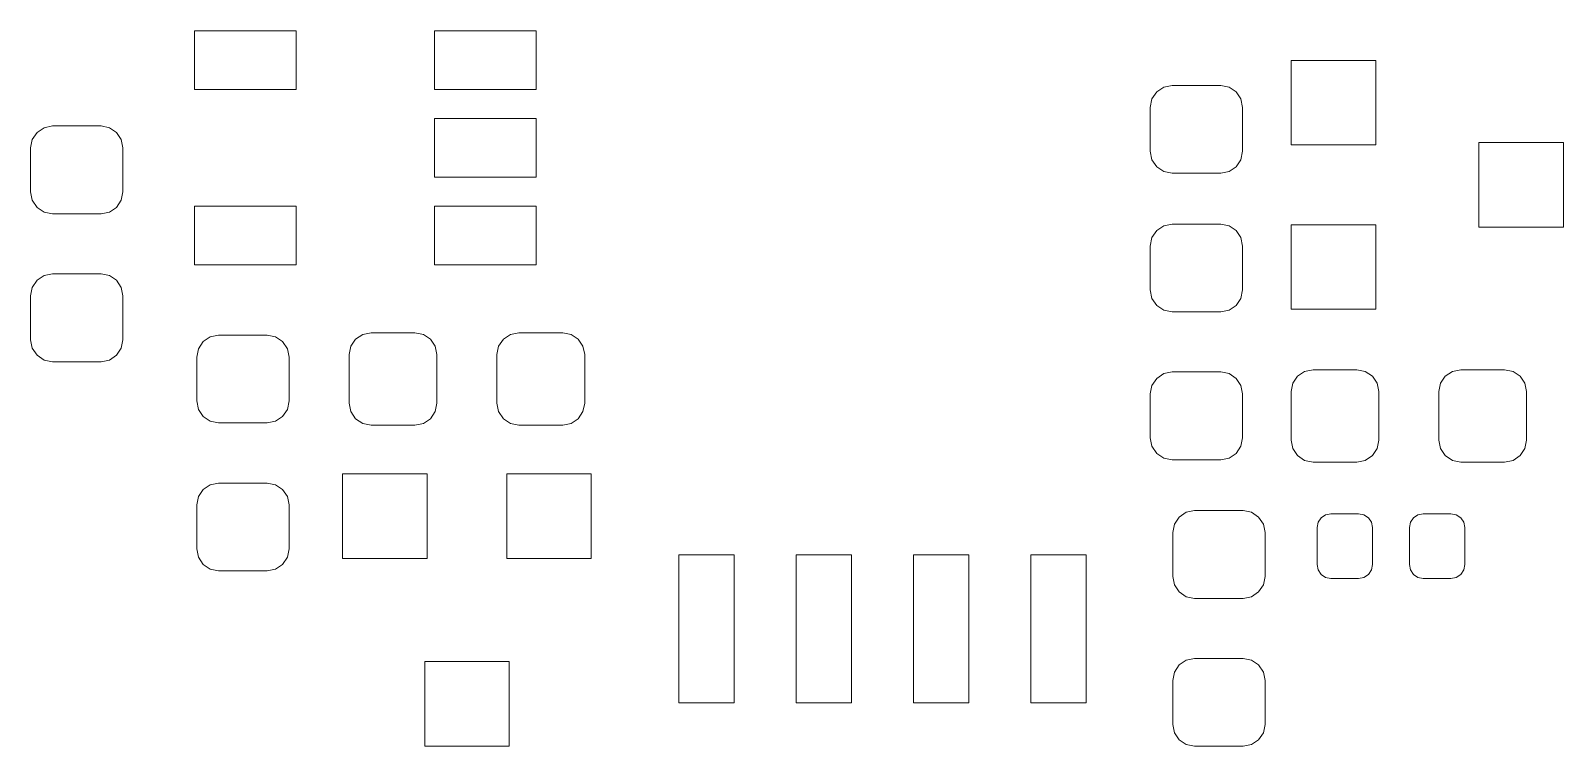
# Model space of a CAD drawing. Header units: millimetres. Extents: x -38 to 35, y -96 to 126.
# Drawn here: x -32.85 to -16.26, y 5.72 to 13.46 of the extents above; entities that cross this region are included whole.
import ezdxf

# ---------------------------------------------------------------- set-up
doc = ezdxf.new("R2010")
doc.units = ezdxf.units.MM
doc.header["$MEASUREMENT"] = 0
doc.layers.add('Layer 1', color=7, linetype='Continuous')

msp = doc.modelspace()

# ---------------------------------------------------------------- linework, layer by layer
at = {"layer": 'Layer 1', "color": 250, "lineweight": 9}
for points in [[(-31.0807, 12.8265), (-31.0807, 12.8265), (-29.9807, 12.8265), (-29.9807, 12.8265), (-29.9807, 12.8265), (-29.9807, 12.8265), (-29.9807, 13.4615), (-29.9807, 13.4615), (-29.9807, 13.4615), (-29.9807, 13.4615), (-31.0807, 13.4615), (-31.0807, 13.4615), (-31.0807, 13.4615), (-31.0807, 13.4615), (-31.0807, 12.8265), (-31.0807, 12.8265)], [(-28.4807, 12.8265), (-28.4807, 12.8265), (-27.3807, 12.8265), (-27.3807, 12.8265), (-27.3807, 12.8265), (-27.3807, 12.8265), (-27.3807, 13.4615), (-27.3807, 13.4615), (-27.3807, 13.4615), (-27.3807, 13.4615), (-28.4807, 13.4615), (-28.4807, 13.4615), (-28.4807, 13.4615), (-28.4807, 13.4615), (-28.4807, 12.8265), (-28.4807, 12.8265)], [(-28.4807, 11.8765), (-28.4807, 11.8765), (-27.3807, 11.8765), (-27.3807, 11.8765), (-27.3807, 11.8765), (-27.3807, 11.8765), (-27.3807, 12.5115), (-27.3807, 12.5115), (-27.3807, 12.5115), (-27.3807, 12.5115), (-28.4807, 12.5115), (-28.4807, 12.5115), (-28.4807, 12.5115), (-28.4807, 12.5115), (-28.4807, 11.8765), (-28.4807, 11.8765)], [(-31.0807, 10.9265), (-31.0807, 10.9265), (-29.9807, 10.9265), (-29.9807, 10.9265), (-29.9807, 10.9265), (-29.9807, 10.9265), (-29.9807, 11.5615), (-29.9807, 11.5615), (-29.9807, 11.5615), (-29.9807, 11.5615), (-31.0807, 11.5615), (-31.0807, 11.5615), (-31.0807, 11.5615), (-31.0807, 11.5615), (-31.0807, 10.9265), (-31.0807, 10.9265)], [(-28.4807, 10.9265), (-28.4807, 10.9265), (-27.3807, 10.9265), (-27.3807, 10.9265), (-27.3807, 10.9265), (-27.3807, 10.9265), (-27.3807, 11.5615), (-27.3807, 11.5615), (-27.3807, 11.5615), (-27.3807, 11.5615), (-28.4807, 11.5615), (-28.4807, 11.5615), (-28.4807, 11.5615), (-28.4807, 11.5615), (-28.4807, 10.9265), (-28.4807, 10.9265)], [(-25.2353, 6.1905), (-25.2353, 6.1905), (-25.2353, 7.7905), (-25.2353, 7.7905), (-25.2353, 7.7905), (-25.2353, 7.7905), (-25.8353, 7.7905), (-25.8353, 7.7905), (-25.8353, 7.7905), (-25.8353, 7.7905), (-25.8353, 6.1905), (-25.8353, 6.1905), (-25.8353, 6.1905), (-25.8353, 6.1905), (-25.2353, 6.1905), (-25.2353, 6.1905)], [(-23.9653, 6.1905), (-23.9653, 6.1905), (-23.9653, 7.7905), (-23.9653, 7.7905), (-23.9653, 7.7905), (-23.9653, 7.7905), (-24.5653, 7.7905), (-24.5653, 7.7905), (-24.5653, 7.7905), (-24.5653, 7.7905), (-24.5653, 6.1905), (-24.5653, 6.1905), (-24.5653, 6.1905), (-24.5653, 6.1905), (-23.9653, 6.1905), (-23.9653, 6.1905)], [(-22.6953, 6.1905), (-22.6953, 6.1905), (-22.6953, 7.7905), (-22.6953, 7.7905), (-22.6953, 7.7905), (-22.6953, 7.7905), (-23.2953, 7.7905), (-23.2953, 7.7905), (-23.2953, 7.7905), (-23.2953, 7.7905), (-23.2953, 6.1905), (-23.2953, 6.1905), (-23.2953, 6.1905), (-23.2953, 6.1905), (-22.6953, 6.1905), (-22.6953, 6.1905)], [(-21.4253, 6.1905), (-21.4253, 6.1905), (-21.4253, 7.7905), (-21.4253, 7.7905), (-21.4253, 7.7905), (-21.4253, 7.7905), (-22.0253, 7.7905), (-22.0253, 7.7905), (-22.0253, 7.7905), (-22.0253, 7.7905), (-22.0253, 6.1905), (-22.0253, 6.1905), (-22.0253, 6.1905), (-22.0253, 6.1905), (-21.4253, 6.1905), (-21.4253, 6.1905)]]:
    msp.add_open_spline(points, degree=3, knots=[0, 0, 0, 0, 0.2, 0.2, 0.2, 0.2, 0.4, 0.4, 0.4, 0.4, 0.6, 0.6, 0.6, 0.6, 1, 1, 1, 1], dxfattribs=at)
at = {"layer": 'Layer 1', "lineweight": 9}
for points, knots in [([(-19.2035, 12.2258), (-19.2035, 12.2258), (-18.2891, 12.2258), (-18.2891, 12.2258), (-18.2891, 12.2258), (-18.2891, 12.2258), (-18.2891, 13.1402), (-18.2891, 13.1402), (-18.2891, 13.1402), (-18.2891, 13.1402), (-19.2035, 13.1402), (-19.2035, 13.1402), (-19.2035, 13.1402), (-19.2035, 13.1402), (-19.2035, 12.2258), (-19.2035, 12.2258)], [0, 0, 0, 0, 0.2, 0.2, 0.2, 0.2, 0.4, 0.4, 0.4, 0.4, 0.6, 0.6, 0.6, 0.6, 1, 1, 1, 1]), ([(-20.4928, 12.869), (-20.4928, 12.869), (-20.5837, 12.8509), (-20.5837, 12.8509), (-20.5837, 12.8509), (-20.5837, 12.8509), (-20.6607, 12.7994), (-20.6607, 12.7994), (-20.6607, 12.7994), (-20.6607, 12.7994), (-20.7122, 12.7224), (-20.7122, 12.7224), (-20.7122, 12.7224), (-20.7122, 12.7224), (-20.7303, 12.6315), (-20.7303, 12.6315), (-20.7303, 12.6315), (-20.7303, 12.6315), (-20.7303, 12.1565), (-20.7303, 12.1565), (-20.7303, 12.1565), (-20.7303, 12.1565), (-20.7122, 12.0656), (-20.7122, 12.0656), (-20.7122, 12.0656), (-20.7122, 12.0656), (-20.6607, 11.9886), (-20.6607, 11.9886), (-20.6607, 11.9886), (-20.6607, 11.9886), (-20.5837, 11.9371), (-20.5837, 11.9371), (-20.5837, 11.9371), (-20.5837, 11.9371), (-20.4928, 11.919), (-20.4928, 11.919), (-20.4928, 11.919), (-20.4928, 11.919), (-19.9678, 11.919), (-19.9678, 11.919), (-19.9678, 11.919), (-19.9678, 11.919), (-19.8769, 11.9371), (-19.8769, 11.9371), (-19.8769, 11.9371), (-19.8769, 11.9371), (-19.7999, 11.9886), (-19.7999, 11.9886), (-19.7999, 11.9886), (-19.7999, 11.9886), (-19.7484, 12.0656), (-19.7484, 12.0656), (-19.7484, 12.0656), (-19.7484, 12.0656), (-19.7303, 12.1565), (-19.7303, 12.1565), (-19.7303, 12.1565), (-19.7303, 12.1565), (-19.7303, 12.6315), (-19.7303, 12.6315), (-19.7303, 12.6315), (-19.7303, 12.6315), (-19.7484, 12.7224), (-19.7484, 12.7224), (-19.7484, 12.7224), (-19.7484, 12.7224), (-19.7999, 12.7994), (-19.7999, 12.7994), (-19.7999, 12.7994), (-19.7999, 12.7994), (-19.8769, 12.8509), (-19.8769, 12.8509), (-19.8769, 12.8509), (-19.8769, 12.8509), (-19.9678, 12.869), (-19.9678, 12.869), (-19.9678, 12.869), (-19.9678, 12.869), (-20.4928, 12.869), (-20.4928, 12.869)], [0, 0, 0, 0, 0.047619, 0.047619, 0.047619, 0.047619, 0.0952381, 0.0952381, 0.0952381, 0.0952381, 0.1428571, 0.1428571, 0.1428571, 0.1428571, 0.1904762, 0.1904762, 0.1904762, 0.1904762, 0.2380952, 0.2380952, 0.2380952, 0.2380952, 0.2857143, 0.2857143, 0.2857143, 0.2857143, 0.3333333, 0.3333333, 0.3333333, 0.3333333, 0.3809524, 0.3809524, 0.3809524, 0.3809524, 0.4285714, 0.4285714, 0.4285714, 0.4285714, 0.4761905, 0.4761905, 0.4761905, 0.4761905, 0.5238095, 0.5238095, 0.5238095, 0.5238095, 0.5714286, 0.5714286, 0.5714286, 0.5714286, 0.6190476, 0.6190476, 0.6190476, 0.6190476, 0.6666667, 0.6666667, 0.6666667, 0.6666667, 0.7142857, 0.7142857, 0.7142857, 0.7142857, 0.7619048, 0.7619048, 0.7619048, 0.7619048, 0.8095238, 0.8095238, 0.8095238, 0.8095238, 0.8571429, 0.8571429, 0.8571429, 0.8571429, 0.9047619, 0.9047619, 0.9047619, 0.9047619, 1, 1, 1, 1]), ([(-32.0923, 11.4803), (-32.0923, 11.4803), (-32.0014, 11.4984), (-32.0014, 11.4984), (-32.0014, 11.4984), (-32.0014, 11.4984), (-31.9244, 11.5499), (-31.9244, 11.5499), (-31.9244, 11.5499), (-31.9244, 11.5499), (-31.8729, 11.6269), (-31.8729, 11.6269), (-31.8729, 11.6269), (-31.8729, 11.6269), (-31.8548, 11.7178), (-31.8548, 11.7178), (-31.8548, 11.7178), (-31.8548, 11.7178), (-31.8548, 12.1928), (-31.8548, 12.1928), (-31.8548, 12.1928), (-31.8548, 12.1928), (-31.8729, 12.2837), (-31.8729, 12.2837), (-31.8729, 12.2837), (-31.8729, 12.2837), (-31.9244, 12.3607), (-31.9244, 12.3607), (-31.9244, 12.3607), (-31.9244, 12.3607), (-32.0014, 12.4122), (-32.0014, 12.4122), (-32.0014, 12.4122), (-32.0014, 12.4122), (-32.0923, 12.4303), (-32.0923, 12.4303), (-32.0923, 12.4303), (-32.0923, 12.4303), (-32.6173, 12.4303), (-32.6173, 12.4303), (-32.6173, 12.4303), (-32.6173, 12.4303), (-32.7082, 12.4122), (-32.7082, 12.4122), (-32.7082, 12.4122), (-32.7082, 12.4122), (-32.7852, 12.3607), (-32.7852, 12.3607), (-32.7852, 12.3607), (-32.7852, 12.3607), (-32.8367, 12.2837), (-32.8367, 12.2837), (-32.8367, 12.2837), (-32.8367, 12.2837), (-32.8548, 12.1928), (-32.8548, 12.1928), (-32.8548, 12.1928), (-32.8548, 12.1928), (-32.8548, 11.7178), (-32.8548, 11.7178), (-32.8548, 11.7178), (-32.8548, 11.7178), (-32.8367, 11.6269), (-32.8367, 11.6269), (-32.8367, 11.6269), (-32.8367, 11.6269), (-32.7852, 11.5499), (-32.7852, 11.5499), (-32.7852, 11.5499), (-32.7852, 11.5499), (-32.7082, 11.4984), (-32.7082, 11.4984), (-32.7082, 11.4984), (-32.7082, 11.4984), (-32.6173, 11.4803), (-32.6173, 11.4803), (-32.6173, 11.4803), (-32.6173, 11.4803), (-32.0923, 11.4803), (-32.0923, 11.4803)], [0, 0, 0, 0, 0.047619, 0.047619, 0.047619, 0.047619, 0.0952381, 0.0952381, 0.0952381, 0.0952381, 0.1428571, 0.1428571, 0.1428571, 0.1428571, 0.1904762, 0.1904762, 0.1904762, 0.1904762, 0.2380952, 0.2380952, 0.2380952, 0.2380952, 0.2857143, 0.2857143, 0.2857143, 0.2857143, 0.3333333, 0.3333333, 0.3333333, 0.3333333, 0.3809524, 0.3809524, 0.3809524, 0.3809524, 0.4285714, 0.4285714, 0.4285714, 0.4285714, 0.4761905, 0.4761905, 0.4761905, 0.4761905, 0.5238095, 0.5238095, 0.5238095, 0.5238095, 0.5714286, 0.5714286, 0.5714286, 0.5714286, 0.6190476, 0.6190476, 0.6190476, 0.6190476, 0.6666667, 0.6666667, 0.6666667, 0.6666667, 0.7142857, 0.7142857, 0.7142857, 0.7142857, 0.7619048, 0.7619048, 0.7619048, 0.7619048, 0.8095238, 0.8095238, 0.8095238, 0.8095238, 0.8571429, 0.8571429, 0.8571429, 0.8571429, 0.9047619, 0.9047619, 0.9047619, 0.9047619, 1, 1, 1, 1]), ([(-17.1715, 11.3368), (-17.1715, 11.3368), (-16.2571, 11.3368), (-16.2571, 11.3368), (-16.2571, 11.3368), (-16.2571, 11.3368), (-16.2571, 12.2512), (-16.2571, 12.2512), (-16.2571, 12.2512), (-16.2571, 12.2512), (-17.1715, 12.2512), (-17.1715, 12.2512), (-17.1715, 12.2512), (-17.1715, 12.2512), (-17.1715, 11.3368), (-17.1715, 11.3368)], [0, 0, 0, 0, 0.2, 0.2, 0.2, 0.2, 0.4, 0.4, 0.4, 0.4, 0.6, 0.6, 0.6, 0.6, 1, 1, 1, 1]), ([(-19.9678, 10.419), (-19.9678, 10.419), (-19.8769, 10.4371), (-19.8769, 10.4371), (-19.8769, 10.4371), (-19.8769, 10.4371), (-19.7999, 10.4886), (-19.7999, 10.4886), (-19.7999, 10.4886), (-19.7999, 10.4886), (-19.7484, 10.5656), (-19.7484, 10.5656), (-19.7484, 10.5656), (-19.7484, 10.5656), (-19.7303, 10.6565), (-19.7303, 10.6565), (-19.7303, 10.6565), (-19.7303, 10.6565), (-19.7303, 11.1315), (-19.7303, 11.1315), (-19.7303, 11.1315), (-19.7303, 11.1315), (-19.7484, 11.2224), (-19.7484, 11.2224), (-19.7484, 11.2224), (-19.7484, 11.2224), (-19.7999, 11.2994), (-19.7999, 11.2994), (-19.7999, 11.2994), (-19.7999, 11.2994), (-19.8769, 11.3509), (-19.8769, 11.3509), (-19.8769, 11.3509), (-19.8769, 11.3509), (-19.9678, 11.369), (-19.9678, 11.369), (-19.9678, 11.369), (-19.9678, 11.369), (-20.4928, 11.369), (-20.4928, 11.369), (-20.4928, 11.369), (-20.4928, 11.369), (-20.5837, 11.3509), (-20.5837, 11.3509), (-20.5837, 11.3509), (-20.5837, 11.3509), (-20.6607, 11.2994), (-20.6607, 11.2994), (-20.6607, 11.2994), (-20.6607, 11.2994), (-20.7122, 11.2224), (-20.7122, 11.2224), (-20.7122, 11.2224), (-20.7122, 11.2224), (-20.7303, 11.1315), (-20.7303, 11.1315), (-20.7303, 11.1315), (-20.7303, 11.1315), (-20.7303, 10.6565), (-20.7303, 10.6565), (-20.7303, 10.6565), (-20.7303, 10.6565), (-20.7122, 10.5656), (-20.7122, 10.5656), (-20.7122, 10.5656), (-20.7122, 10.5656), (-20.6607, 10.4886), (-20.6607, 10.4886), (-20.6607, 10.4886), (-20.6607, 10.4886), (-20.5837, 10.4371), (-20.5837, 10.4371), (-20.5837, 10.4371), (-20.5837, 10.4371), (-20.4928, 10.419), (-20.4928, 10.419), (-20.4928, 10.419), (-20.4928, 10.419), (-19.9678, 10.419), (-19.9678, 10.419)], [0, 0, 0, 0, 0.047619, 0.047619, 0.047619, 0.047619, 0.0952381, 0.0952381, 0.0952381, 0.0952381, 0.1428571, 0.1428571, 0.1428571, 0.1428571, 0.1904762, 0.1904762, 0.1904762, 0.1904762, 0.2380952, 0.2380952, 0.2380952, 0.2380952, 0.2857143, 0.2857143, 0.2857143, 0.2857143, 0.3333333, 0.3333333, 0.3333333, 0.3333333, 0.3809524, 0.3809524, 0.3809524, 0.3809524, 0.4285714, 0.4285714, 0.4285714, 0.4285714, 0.4761905, 0.4761905, 0.4761905, 0.4761905, 0.5238095, 0.5238095, 0.5238095, 0.5238095, 0.5714286, 0.5714286, 0.5714286, 0.5714286, 0.6190476, 0.6190476, 0.6190476, 0.6190476, 0.6666667, 0.6666667, 0.6666667, 0.6666667, 0.7142857, 0.7142857, 0.7142857, 0.7142857, 0.7619048, 0.7619048, 0.7619048, 0.7619048, 0.8095238, 0.8095238, 0.8095238, 0.8095238, 0.8571429, 0.8571429, 0.8571429, 0.8571429, 0.9047619, 0.9047619, 0.9047619, 0.9047619, 1, 1, 1, 1]), ([(-19.2035, 10.4478), (-19.2035, 10.4478), (-18.2891, 10.4478), (-18.2891, 10.4478), (-18.2891, 10.4478), (-18.2891, 10.4478), (-18.2891, 11.3622), (-18.2891, 11.3622), (-18.2891, 11.3622), (-18.2891, 11.3622), (-19.2035, 11.3622), (-19.2035, 11.3622), (-19.2035, 11.3622), (-19.2035, 11.3622), (-19.2035, 10.4478), (-19.2035, 10.4478)], [0, 0, 0, 0, 0.2, 0.2, 0.2, 0.2, 0.4, 0.4, 0.4, 0.4, 0.6, 0.6, 0.6, 0.6, 1, 1, 1, 1]), ([(-32.0923, 9.8803), (-32.0923, 9.8803), (-32.0014, 9.8984), (-32.0014, 9.8984), (-32.0014, 9.8984), (-32.0014, 9.8984), (-31.9244, 9.9499), (-31.9244, 9.9499), (-31.9244, 9.9499), (-31.9244, 9.9499), (-31.8729, 10.0269), (-31.8729, 10.0269), (-31.8729, 10.0269), (-31.8729, 10.0269), (-31.8548, 10.1178), (-31.8548, 10.1178), (-31.8548, 10.1178), (-31.8548, 10.1178), (-31.8548, 10.5928), (-31.8548, 10.5928), (-31.8548, 10.5928), (-31.8548, 10.5928), (-31.8729, 10.6837), (-31.8729, 10.6837), (-31.8729, 10.6837), (-31.8729, 10.6837), (-31.9244, 10.7607), (-31.9244, 10.7607), (-31.9244, 10.7607), (-31.9244, 10.7607), (-32.0014, 10.8122), (-32.0014, 10.8122), (-32.0014, 10.8122), (-32.0014, 10.8122), (-32.0923, 10.8303), (-32.0923, 10.8303), (-32.0923, 10.8303), (-32.0923, 10.8303), (-32.6173, 10.8303), (-32.6173, 10.8303), (-32.6173, 10.8303), (-32.6173, 10.8303), (-32.7082, 10.8122), (-32.7082, 10.8122), (-32.7082, 10.8122), (-32.7082, 10.8122), (-32.7852, 10.7607), (-32.7852, 10.7607), (-32.7852, 10.7607), (-32.7852, 10.7607), (-32.8367, 10.6837), (-32.8367, 10.6837), (-32.8367, 10.6837), (-32.8367, 10.6837), (-32.8548, 10.5928), (-32.8548, 10.5928), (-32.8548, 10.5928), (-32.8548, 10.5928), (-32.8548, 10.1178), (-32.8548, 10.1178), (-32.8548, 10.1178), (-32.8548, 10.1178), (-32.8367, 10.0269), (-32.8367, 10.0269), (-32.8367, 10.0269), (-32.8367, 10.0269), (-32.7852, 9.9499), (-32.7852, 9.9499), (-32.7852, 9.9499), (-32.7852, 9.9499), (-32.7082, 9.8984), (-32.7082, 9.8984), (-32.7082, 9.8984), (-32.7082, 9.8984), (-32.6173, 9.8803), (-32.6173, 9.8803), (-32.6173, 9.8803), (-32.6173, 9.8803), (-32.0923, 9.8803), (-32.0923, 9.8803)], [0, 0, 0, 0, 0.047619, 0.047619, 0.047619, 0.047619, 0.0952381, 0.0952381, 0.0952381, 0.0952381, 0.1428571, 0.1428571, 0.1428571, 0.1428571, 0.1904762, 0.1904762, 0.1904762, 0.1904762, 0.2380952, 0.2380952, 0.2380952, 0.2380952, 0.2857143, 0.2857143, 0.2857143, 0.2857143, 0.3333333, 0.3333333, 0.3333333, 0.3333333, 0.3809524, 0.3809524, 0.3809524, 0.3809524, 0.4285714, 0.4285714, 0.4285714, 0.4285714, 0.4761905, 0.4761905, 0.4761905, 0.4761905, 0.5238095, 0.5238095, 0.5238095, 0.5238095, 0.5714286, 0.5714286, 0.5714286, 0.5714286, 0.6190476, 0.6190476, 0.6190476, 0.6190476, 0.6666667, 0.6666667, 0.6666667, 0.6666667, 0.7142857, 0.7142857, 0.7142857, 0.7142857, 0.7619048, 0.7619048, 0.7619048, 0.7619048, 0.8095238, 0.8095238, 0.8095238, 0.8095238, 0.8571429, 0.8571429, 0.8571429, 0.8571429, 0.9047619, 0.9047619, 0.9047619, 0.9047619, 1, 1, 1, 1]), ([(-30.8188, 10.1676), (-30.8188, 10.1676), (-30.9097, 10.1495), (-30.9097, 10.1495), (-30.9097, 10.1495), (-30.9097, 10.1495), (-30.9867, 10.098), (-30.9867, 10.098), (-30.9867, 10.098), (-30.9867, 10.098), (-31.0382, 10.021), (-31.0382, 10.021), (-31.0382, 10.021), (-31.0382, 10.021), (-31.0563, 9.9301), (-31.0563, 9.9301), (-31.0563, 9.9301), (-31.0563, 9.9301), (-31.0563, 9.4551), (-31.0563, 9.4551), (-31.0563, 9.4551), (-31.0563, 9.4551), (-31.0382, 9.3642), (-31.0382, 9.3642), (-31.0382, 9.3642), (-31.0382, 9.3642), (-30.9867, 9.2872), (-30.9867, 9.2872), (-30.9867, 9.2872), (-30.9867, 9.2872), (-30.9097, 9.2357), (-30.9097, 9.2357), (-30.9097, 9.2357), (-30.9097, 9.2357), (-30.8188, 9.2176), (-30.8188, 9.2176), (-30.8188, 9.2176), (-30.8188, 9.2176), (-30.2938, 9.2176), (-30.2938, 9.2176), (-30.2938, 9.2176), (-30.2938, 9.2176), (-30.2029, 9.2357), (-30.2029, 9.2357), (-30.2029, 9.2357), (-30.2029, 9.2357), (-30.1259, 9.2872), (-30.1259, 9.2872), (-30.1259, 9.2872), (-30.1259, 9.2872), (-30.0744, 9.3642), (-30.0744, 9.3642), (-30.0744, 9.3642), (-30.0744, 9.3642), (-30.0563, 9.4551), (-30.0563, 9.4551), (-30.0563, 9.4551), (-30.0563, 9.4551), (-30.0563, 9.9301), (-30.0563, 9.9301), (-30.0563, 9.9301), (-30.0563, 9.9301), (-30.0744, 10.021), (-30.0744, 10.021), (-30.0744, 10.021), (-30.0744, 10.021), (-30.1259, 10.098), (-30.1259, 10.098), (-30.1259, 10.098), (-30.1259, 10.098), (-30.2029, 10.1495), (-30.2029, 10.1495), (-30.2029, 10.1495), (-30.2029, 10.1495), (-30.2938, 10.1676), (-30.2938, 10.1676), (-30.2938, 10.1676), (-30.2938, 10.1676), (-30.8188, 10.1676), (-30.8188, 10.1676)], [0, 0, 0, 0, 0.047619, 0.047619, 0.047619, 0.047619, 0.0952381, 0.0952381, 0.0952381, 0.0952381, 0.1428571, 0.1428571, 0.1428571, 0.1428571, 0.1904762, 0.1904762, 0.1904762, 0.1904762, 0.2380952, 0.2380952, 0.2380952, 0.2380952, 0.2857143, 0.2857143, 0.2857143, 0.2857143, 0.3333333, 0.3333333, 0.3333333, 0.3333333, 0.3809524, 0.3809524, 0.3809524, 0.3809524, 0.4285714, 0.4285714, 0.4285714, 0.4285714, 0.4761905, 0.4761905, 0.4761905, 0.4761905, 0.5238095, 0.5238095, 0.5238095, 0.5238095, 0.5714286, 0.5714286, 0.5714286, 0.5714286, 0.6190476, 0.6190476, 0.6190476, 0.6190476, 0.6666667, 0.6666667, 0.6666667, 0.6666667, 0.7142857, 0.7142857, 0.7142857, 0.7142857, 0.7619048, 0.7619048, 0.7619048, 0.7619048, 0.8095238, 0.8095238, 0.8095238, 0.8095238, 0.8571429, 0.8571429, 0.8571429, 0.8571429, 0.9047619, 0.9047619, 0.9047619, 0.9047619, 1, 1, 1, 1]), ([(-29.4053, 9.4315), (-29.4053, 9.4315), (-29.3872, 9.3406), (-29.3872, 9.3406), (-29.3872, 9.3406), (-29.3872, 9.3406), (-29.3357, 9.2636), (-29.3357, 9.2636), (-29.3357, 9.2636), (-29.3357, 9.2636), (-29.2587, 9.2121), (-29.2587, 9.2121), (-29.2587, 9.2121), (-29.2587, 9.2121), (-29.1678, 9.194), (-29.1678, 9.194), (-29.1678, 9.194), (-29.1678, 9.194), (-28.6928, 9.194), (-28.6928, 9.194), (-28.6928, 9.194), (-28.6928, 9.194), (-28.6019, 9.2121), (-28.6019, 9.2121), (-28.6019, 9.2121), (-28.6019, 9.2121), (-28.5249, 9.2636), (-28.5249, 9.2636), (-28.5249, 9.2636), (-28.5249, 9.2636), (-28.4734, 9.3406), (-28.4734, 9.3406), (-28.4734, 9.3406), (-28.4734, 9.3406), (-28.4553, 9.4315), (-28.4553, 9.4315), (-28.4553, 9.4315), (-28.4553, 9.4315), (-28.4553, 9.9565), (-28.4553, 9.9565), (-28.4553, 9.9565), (-28.4553, 9.9565), (-28.4734, 10.0474), (-28.4734, 10.0474), (-28.4734, 10.0474), (-28.4734, 10.0474), (-28.5249, 10.1244), (-28.5249, 10.1244), (-28.5249, 10.1244), (-28.5249, 10.1244), (-28.6019, 10.1759), (-28.6019, 10.1759), (-28.6019, 10.1759), (-28.6019, 10.1759), (-28.6928, 10.194), (-28.6928, 10.194), (-28.6928, 10.194), (-28.6928, 10.194), (-29.1678, 10.194), (-29.1678, 10.194), (-29.1678, 10.194), (-29.1678, 10.194), (-29.2587, 10.1759), (-29.2587, 10.1759), (-29.2587, 10.1759), (-29.2587, 10.1759), (-29.3357, 10.1244), (-29.3357, 10.1244), (-29.3357, 10.1244), (-29.3357, 10.1244), (-29.3872, 10.0474), (-29.3872, 10.0474), (-29.3872, 10.0474), (-29.3872, 10.0474), (-29.4053, 9.9565), (-29.4053, 9.9565), (-29.4053, 9.9565), (-29.4053, 9.9565), (-29.4053, 9.4315), (-29.4053, 9.4315)], [0, 0, 0, 0, 0.047619, 0.047619, 0.047619, 0.047619, 0.0952381, 0.0952381, 0.0952381, 0.0952381, 0.1428571, 0.1428571, 0.1428571, 0.1428571, 0.1904762, 0.1904762, 0.1904762, 0.1904762, 0.2380952, 0.2380952, 0.2380952, 0.2380952, 0.2857143, 0.2857143, 0.2857143, 0.2857143, 0.3333333, 0.3333333, 0.3333333, 0.3333333, 0.3809524, 0.3809524, 0.3809524, 0.3809524, 0.4285714, 0.4285714, 0.4285714, 0.4285714, 0.4761905, 0.4761905, 0.4761905, 0.4761905, 0.5238095, 0.5238095, 0.5238095, 0.5238095, 0.5714286, 0.5714286, 0.5714286, 0.5714286, 0.6190476, 0.6190476, 0.6190476, 0.6190476, 0.6666667, 0.6666667, 0.6666667, 0.6666667, 0.7142857, 0.7142857, 0.7142857, 0.7142857, 0.7619048, 0.7619048, 0.7619048, 0.7619048, 0.8095238, 0.8095238, 0.8095238, 0.8095238, 0.8571429, 0.8571429, 0.8571429, 0.8571429, 0.9047619, 0.9047619, 0.9047619, 0.9047619, 1, 1, 1, 1]), ([(-27.8053, 9.4315), (-27.8053, 9.4315), (-27.7872, 9.3406), (-27.7872, 9.3406), (-27.7872, 9.3406), (-27.7872, 9.3406), (-27.7357, 9.2636), (-27.7357, 9.2636), (-27.7357, 9.2636), (-27.7357, 9.2636), (-27.6587, 9.2121), (-27.6587, 9.2121), (-27.6587, 9.2121), (-27.6587, 9.2121), (-27.5678, 9.194), (-27.5678, 9.194), (-27.5678, 9.194), (-27.5678, 9.194), (-27.0928, 9.194), (-27.0928, 9.194), (-27.0928, 9.194), (-27.0928, 9.194), (-27.0019, 9.2121), (-27.0019, 9.2121), (-27.0019, 9.2121), (-27.0019, 9.2121), (-26.9249, 9.2636), (-26.9249, 9.2636), (-26.9249, 9.2636), (-26.9249, 9.2636), (-26.8734, 9.3406), (-26.8734, 9.3406), (-26.8734, 9.3406), (-26.8734, 9.3406), (-26.8553, 9.4315), (-26.8553, 9.4315), (-26.8553, 9.4315), (-26.8553, 9.4315), (-26.8553, 9.9565), (-26.8553, 9.9565), (-26.8553, 9.9565), (-26.8553, 9.9565), (-26.8734, 10.0474), (-26.8734, 10.0474), (-26.8734, 10.0474), (-26.8734, 10.0474), (-26.9249, 10.1244), (-26.9249, 10.1244), (-26.9249, 10.1244), (-26.9249, 10.1244), (-27.0019, 10.1759), (-27.0019, 10.1759), (-27.0019, 10.1759), (-27.0019, 10.1759), (-27.0928, 10.194), (-27.0928, 10.194), (-27.0928, 10.194), (-27.0928, 10.194), (-27.5678, 10.194), (-27.5678, 10.194), (-27.5678, 10.194), (-27.5678, 10.194), (-27.6587, 10.1759), (-27.6587, 10.1759), (-27.6587, 10.1759), (-27.6587, 10.1759), (-27.7357, 10.1244), (-27.7357, 10.1244), (-27.7357, 10.1244), (-27.7357, 10.1244), (-27.7872, 10.0474), (-27.7872, 10.0474), (-27.7872, 10.0474), (-27.7872, 10.0474), (-27.8053, 9.9565), (-27.8053, 9.9565), (-27.8053, 9.9565), (-27.8053, 9.9565), (-27.8053, 9.4315), (-27.8053, 9.4315)], [0, 0, 0, 0, 0.047619, 0.047619, 0.047619, 0.047619, 0.0952381, 0.0952381, 0.0952381, 0.0952381, 0.1428571, 0.1428571, 0.1428571, 0.1428571, 0.1904762, 0.1904762, 0.1904762, 0.1904762, 0.2380952, 0.2380952, 0.2380952, 0.2380952, 0.2857143, 0.2857143, 0.2857143, 0.2857143, 0.3333333, 0.3333333, 0.3333333, 0.3333333, 0.3809524, 0.3809524, 0.3809524, 0.3809524, 0.4285714, 0.4285714, 0.4285714, 0.4285714, 0.4761905, 0.4761905, 0.4761905, 0.4761905, 0.5238095, 0.5238095, 0.5238095, 0.5238095, 0.5714286, 0.5714286, 0.5714286, 0.5714286, 0.6190476, 0.6190476, 0.6190476, 0.6190476, 0.6666667, 0.6666667, 0.6666667, 0.6666667, 0.7142857, 0.7142857, 0.7142857, 0.7142857, 0.7619048, 0.7619048, 0.7619048, 0.7619048, 0.8095238, 0.8095238, 0.8095238, 0.8095238, 0.8571429, 0.8571429, 0.8571429, 0.8571429, 0.9047619, 0.9047619, 0.9047619, 0.9047619, 1, 1, 1, 1]), ([(-18.2553, 9.5565), (-18.2553, 9.5565), (-18.2734, 9.6474), (-18.2734, 9.6474), (-18.2734, 9.6474), (-18.2734, 9.6474), (-18.3249, 9.7244), (-18.3249, 9.7244), (-18.3249, 9.7244), (-18.3249, 9.7244), (-18.4019, 9.7759), (-18.4019, 9.7759), (-18.4019, 9.7759), (-18.4019, 9.7759), (-18.4928, 9.794), (-18.4928, 9.794), (-18.4928, 9.794), (-18.4928, 9.794), (-18.9678, 9.794), (-18.9678, 9.794), (-18.9678, 9.794), (-18.9678, 9.794), (-19.0587, 9.7759), (-19.0587, 9.7759), (-19.0587, 9.7759), (-19.0587, 9.7759), (-19.1357, 9.7244), (-19.1357, 9.7244), (-19.1357, 9.7244), (-19.1357, 9.7244), (-19.1872, 9.6474), (-19.1872, 9.6474), (-19.1872, 9.6474), (-19.1872, 9.6474), (-19.2053, 9.5565), (-19.2053, 9.5565), (-19.2053, 9.5565), (-19.2053, 9.5565), (-19.2053, 9.0315), (-19.2053, 9.0315), (-19.2053, 9.0315), (-19.2053, 9.0315), (-19.1872, 8.9406), (-19.1872, 8.9406), (-19.1872, 8.9406), (-19.1872, 8.9406), (-19.1357, 8.8636), (-19.1357, 8.8636), (-19.1357, 8.8636), (-19.1357, 8.8636), (-19.0587, 8.8121), (-19.0587, 8.8121), (-19.0587, 8.8121), (-19.0587, 8.8121), (-18.9678, 8.794), (-18.9678, 8.794), (-18.9678, 8.794), (-18.9678, 8.794), (-18.4928, 8.794), (-18.4928, 8.794), (-18.4928, 8.794), (-18.4928, 8.794), (-18.4019, 8.8121), (-18.4019, 8.8121), (-18.4019, 8.8121), (-18.4019, 8.8121), (-18.3249, 8.8636), (-18.3249, 8.8636), (-18.3249, 8.8636), (-18.3249, 8.8636), (-18.2734, 8.9406), (-18.2734, 8.9406), (-18.2734, 8.9406), (-18.2734, 8.9406), (-18.2553, 9.0315), (-18.2553, 9.0315), (-18.2553, 9.0315), (-18.2553, 9.0315), (-18.2553, 9.5565), (-18.2553, 9.5565)], [0, 0, 0, 0, 0.047619, 0.047619, 0.047619, 0.047619, 0.0952381, 0.0952381, 0.0952381, 0.0952381, 0.1428571, 0.1428571, 0.1428571, 0.1428571, 0.1904762, 0.1904762, 0.1904762, 0.1904762, 0.2380952, 0.2380952, 0.2380952, 0.2380952, 0.2857143, 0.2857143, 0.2857143, 0.2857143, 0.3333333, 0.3333333, 0.3333333, 0.3333333, 0.3809524, 0.3809524, 0.3809524, 0.3809524, 0.4285714, 0.4285714, 0.4285714, 0.4285714, 0.4761905, 0.4761905, 0.4761905, 0.4761905, 0.5238095, 0.5238095, 0.5238095, 0.5238095, 0.5714286, 0.5714286, 0.5714286, 0.5714286, 0.6190476, 0.6190476, 0.6190476, 0.6190476, 0.6666667, 0.6666667, 0.6666667, 0.6666667, 0.7142857, 0.7142857, 0.7142857, 0.7142857, 0.7619048, 0.7619048, 0.7619048, 0.7619048, 0.8095238, 0.8095238, 0.8095238, 0.8095238, 0.8571429, 0.8571429, 0.8571429, 0.8571429, 0.9047619, 0.9047619, 0.9047619, 0.9047619, 1, 1, 1, 1]), ([(-16.6553, 9.5565), (-16.6553, 9.5565), (-16.6734, 9.6474), (-16.6734, 9.6474), (-16.6734, 9.6474), (-16.6734, 9.6474), (-16.7249, 9.7244), (-16.7249, 9.7244), (-16.7249, 9.7244), (-16.7249, 9.7244), (-16.8019, 9.7759), (-16.8019, 9.7759), (-16.8019, 9.7759), (-16.8019, 9.7759), (-16.8928, 9.794), (-16.8928, 9.794), (-16.8928, 9.794), (-16.8928, 9.794), (-17.3678, 9.794), (-17.3678, 9.794), (-17.3678, 9.794), (-17.3678, 9.794), (-17.4587, 9.7759), (-17.4587, 9.7759), (-17.4587, 9.7759), (-17.4587, 9.7759), (-17.5357, 9.7244), (-17.5357, 9.7244), (-17.5357, 9.7244), (-17.5357, 9.7244), (-17.5872, 9.6474), (-17.5872, 9.6474), (-17.5872, 9.6474), (-17.5872, 9.6474), (-17.6053, 9.5565), (-17.6053, 9.5565), (-17.6053, 9.5565), (-17.6053, 9.5565), (-17.6053, 9.0315), (-17.6053, 9.0315), (-17.6053, 9.0315), (-17.6053, 9.0315), (-17.5872, 8.9406), (-17.5872, 8.9406), (-17.5872, 8.9406), (-17.5872, 8.9406), (-17.5357, 8.8636), (-17.5357, 8.8636), (-17.5357, 8.8636), (-17.5357, 8.8636), (-17.4587, 8.8121), (-17.4587, 8.8121), (-17.4587, 8.8121), (-17.4587, 8.8121), (-17.3678, 8.794), (-17.3678, 8.794), (-17.3678, 8.794), (-17.3678, 8.794), (-16.8928, 8.794), (-16.8928, 8.794), (-16.8928, 8.794), (-16.8928, 8.794), (-16.8019, 8.8121), (-16.8019, 8.8121), (-16.8019, 8.8121), (-16.8019, 8.8121), (-16.7249, 8.8636), (-16.7249, 8.8636), (-16.7249, 8.8636), (-16.7249, 8.8636), (-16.6734, 8.9406), (-16.6734, 8.9406), (-16.6734, 8.9406), (-16.6734, 8.9406), (-16.6553, 9.0315), (-16.6553, 9.0315), (-16.6553, 9.0315), (-16.6553, 9.0315), (-16.6553, 9.5565), (-16.6553, 9.5565)], [0, 0, 0, 0, 0.047619, 0.047619, 0.047619, 0.047619, 0.0952381, 0.0952381, 0.0952381, 0.0952381, 0.1428571, 0.1428571, 0.1428571, 0.1428571, 0.1904762, 0.1904762, 0.1904762, 0.1904762, 0.2380952, 0.2380952, 0.2380952, 0.2380952, 0.2857143, 0.2857143, 0.2857143, 0.2857143, 0.3333333, 0.3333333, 0.3333333, 0.3333333, 0.3809524, 0.3809524, 0.3809524, 0.3809524, 0.4285714, 0.4285714, 0.4285714, 0.4285714, 0.4761905, 0.4761905, 0.4761905, 0.4761905, 0.5238095, 0.5238095, 0.5238095, 0.5238095, 0.5714286, 0.5714286, 0.5714286, 0.5714286, 0.6190476, 0.6190476, 0.6190476, 0.6190476, 0.6666667, 0.6666667, 0.6666667, 0.6666667, 0.7142857, 0.7142857, 0.7142857, 0.7142857, 0.7619048, 0.7619048, 0.7619048, 0.7619048, 0.8095238, 0.8095238, 0.8095238, 0.8095238, 0.8571429, 0.8571429, 0.8571429, 0.8571429, 0.9047619, 0.9047619, 0.9047619, 0.9047619, 1, 1, 1, 1]), ([(-19.9678, 8.819), (-19.9678, 8.819), (-19.8769, 8.8371), (-19.8769, 8.8371), (-19.8769, 8.8371), (-19.8769, 8.8371), (-19.7999, 8.8886), (-19.7999, 8.8886), (-19.7999, 8.8886), (-19.7999, 8.8886), (-19.7484, 8.9656), (-19.7484, 8.9656), (-19.7484, 8.9656), (-19.7484, 8.9656), (-19.7303, 9.0565), (-19.7303, 9.0565), (-19.7303, 9.0565), (-19.7303, 9.0565), (-19.7303, 9.5315), (-19.7303, 9.5315), (-19.7303, 9.5315), (-19.7303, 9.5315), (-19.7484, 9.6224), (-19.7484, 9.6224), (-19.7484, 9.6224), (-19.7484, 9.6224), (-19.7999, 9.6994), (-19.7999, 9.6994), (-19.7999, 9.6994), (-19.7999, 9.6994), (-19.8769, 9.7509), (-19.8769, 9.7509), (-19.8769, 9.7509), (-19.8769, 9.7509), (-19.9678, 9.769), (-19.9678, 9.769), (-19.9678, 9.769), (-19.9678, 9.769), (-20.4928, 9.769), (-20.4928, 9.769), (-20.4928, 9.769), (-20.4928, 9.769), (-20.5837, 9.7509), (-20.5837, 9.7509), (-20.5837, 9.7509), (-20.5837, 9.7509), (-20.6607, 9.6994), (-20.6607, 9.6994), (-20.6607, 9.6994), (-20.6607, 9.6994), (-20.7122, 9.6224), (-20.7122, 9.6224), (-20.7122, 9.6224), (-20.7122, 9.6224), (-20.7303, 9.5315), (-20.7303, 9.5315), (-20.7303, 9.5315), (-20.7303, 9.5315), (-20.7303, 9.0565), (-20.7303, 9.0565), (-20.7303, 9.0565), (-20.7303, 9.0565), (-20.7122, 8.9656), (-20.7122, 8.9656), (-20.7122, 8.9656), (-20.7122, 8.9656), (-20.6607, 8.8886), (-20.6607, 8.8886), (-20.6607, 8.8886), (-20.6607, 8.8886), (-20.5837, 8.8371), (-20.5837, 8.8371), (-20.5837, 8.8371), (-20.5837, 8.8371), (-20.4928, 8.819), (-20.4928, 8.819), (-20.4928, 8.819), (-20.4928, 8.819), (-19.9678, 8.819), (-19.9678, 8.819)], [0, 0, 0, 0, 0.047619, 0.047619, 0.047619, 0.047619, 0.0952381, 0.0952381, 0.0952381, 0.0952381, 0.1428571, 0.1428571, 0.1428571, 0.1428571, 0.1904762, 0.1904762, 0.1904762, 0.1904762, 0.2380952, 0.2380952, 0.2380952, 0.2380952, 0.2857143, 0.2857143, 0.2857143, 0.2857143, 0.3333333, 0.3333333, 0.3333333, 0.3333333, 0.3809524, 0.3809524, 0.3809524, 0.3809524, 0.4285714, 0.4285714, 0.4285714, 0.4285714, 0.4761905, 0.4761905, 0.4761905, 0.4761905, 0.5238095, 0.5238095, 0.5238095, 0.5238095, 0.5714286, 0.5714286, 0.5714286, 0.5714286, 0.6190476, 0.6190476, 0.6190476, 0.6190476, 0.6666667, 0.6666667, 0.6666667, 0.6666667, 0.7142857, 0.7142857, 0.7142857, 0.7142857, 0.7619048, 0.7619048, 0.7619048, 0.7619048, 0.8095238, 0.8095238, 0.8095238, 0.8095238, 0.8571429, 0.8571429, 0.8571429, 0.8571429, 0.9047619, 0.9047619, 0.9047619, 0.9047619, 1, 1, 1, 1]), ([(-29.4765, 8.6672), (-29.4765, 8.6672), (-29.4765, 7.7528), (-29.4765, 7.7528), (-29.4765, 7.7528), (-29.4765, 7.7528), (-28.5621, 7.7528), (-28.5621, 7.7528), (-28.5621, 7.7528), (-28.5621, 7.7528), (-28.5621, 8.6672), (-28.5621, 8.6672), (-28.5621, 8.6672), (-28.5621, 8.6672), (-29.4765, 8.6672), (-29.4765, 8.6672)], [0, 0, 0, 0, 0.2, 0.2, 0.2, 0.2, 0.4, 0.4, 0.4, 0.4, 0.6, 0.6, 0.6, 0.6, 1, 1, 1, 1]), ([(-27.6985, 8.6672), (-27.6985, 8.6672), (-27.6985, 7.7528), (-27.6985, 7.7528), (-27.6985, 7.7528), (-27.6985, 7.7528), (-26.7841, 7.7528), (-26.7841, 7.7528), (-26.7841, 7.7528), (-26.7841, 7.7528), (-26.7841, 8.6672), (-26.7841, 8.6672), (-26.7841, 8.6672), (-26.7841, 8.6672), (-27.6985, 8.6672), (-27.6985, 8.6672)], [0, 0, 0, 0, 0.2, 0.2, 0.2, 0.2, 0.4, 0.4, 0.4, 0.4, 0.6, 0.6, 0.6, 0.6, 1, 1, 1, 1]), ([(-30.8188, 8.5676), (-30.8188, 8.5676), (-30.9097, 8.5495), (-30.9097, 8.5495), (-30.9097, 8.5495), (-30.9097, 8.5495), (-30.9867, 8.498), (-30.9867, 8.498), (-30.9867, 8.498), (-30.9867, 8.498), (-31.0382, 8.421), (-31.0382, 8.421), (-31.0382, 8.421), (-31.0382, 8.421), (-31.0563, 8.3301), (-31.0563, 8.3301), (-31.0563, 8.3301), (-31.0563, 8.3301), (-31.0563, 7.8551), (-31.0563, 7.8551), (-31.0563, 7.8551), (-31.0563, 7.8551), (-31.0382, 7.7642), (-31.0382, 7.7642), (-31.0382, 7.7642), (-31.0382, 7.7642), (-30.9867, 7.6872), (-30.9867, 7.6872), (-30.9867, 7.6872), (-30.9867, 7.6872), (-30.9097, 7.6357), (-30.9097, 7.6357), (-30.9097, 7.6357), (-30.9097, 7.6357), (-30.8188, 7.6176), (-30.8188, 7.6176), (-30.8188, 7.6176), (-30.8188, 7.6176), (-30.2938, 7.6176), (-30.2938, 7.6176), (-30.2938, 7.6176), (-30.2938, 7.6176), (-30.2029, 7.6357), (-30.2029, 7.6357), (-30.2029, 7.6357), (-30.2029, 7.6357), (-30.1259, 7.6872), (-30.1259, 7.6872), (-30.1259, 7.6872), (-30.1259, 7.6872), (-30.0744, 7.7642), (-30.0744, 7.7642), (-30.0744, 7.7642), (-30.0744, 7.7642), (-30.0563, 7.8551), (-30.0563, 7.8551), (-30.0563, 7.8551), (-30.0563, 7.8551), (-30.0563, 8.3301), (-30.0563, 8.3301), (-30.0563, 8.3301), (-30.0563, 8.3301), (-30.0744, 8.421), (-30.0744, 8.421), (-30.0744, 8.421), (-30.0744, 8.421), (-30.1259, 8.498), (-30.1259, 8.498), (-30.1259, 8.498), (-30.1259, 8.498), (-30.2029, 8.5495), (-30.2029, 8.5495), (-30.2029, 8.5495), (-30.2029, 8.5495), (-30.2938, 8.5676), (-30.2938, 8.5676), (-30.2938, 8.5676), (-30.2938, 8.5676), (-30.8188, 8.5676), (-30.8188, 8.5676)], [0, 0, 0, 0, 0.047619, 0.047619, 0.047619, 0.047619, 0.0952381, 0.0952381, 0.0952381, 0.0952381, 0.1428571, 0.1428571, 0.1428571, 0.1428571, 0.1904762, 0.1904762, 0.1904762, 0.1904762, 0.2380952, 0.2380952, 0.2380952, 0.2380952, 0.2857143, 0.2857143, 0.2857143, 0.2857143, 0.3333333, 0.3333333, 0.3333333, 0.3333333, 0.3809524, 0.3809524, 0.3809524, 0.3809524, 0.4285714, 0.4285714, 0.4285714, 0.4285714, 0.4761905, 0.4761905, 0.4761905, 0.4761905, 0.5238095, 0.5238095, 0.5238095, 0.5238095, 0.5714286, 0.5714286, 0.5714286, 0.5714286, 0.6190476, 0.6190476, 0.6190476, 0.6190476, 0.6666667, 0.6666667, 0.6666667, 0.6666667, 0.7142857, 0.7142857, 0.7142857, 0.7142857, 0.7619048, 0.7619048, 0.7619048, 0.7619048, 0.8095238, 0.8095238, 0.8095238, 0.8095238, 0.8571429, 0.8571429, 0.8571429, 0.8571429, 0.9047619, 0.9047619, 0.9047619, 0.9047619, 1, 1, 1, 1]), ([(-20.2498, 8.269), (-20.2498, 8.269), (-20.3407, 8.2509), (-20.3407, 8.2509), (-20.3407, 8.2509), (-20.3407, 8.2509), (-20.4177, 8.1994), (-20.4177, 8.1994), (-20.4177, 8.1994), (-20.4177, 8.1994), (-20.4692, 8.1224), (-20.4692, 8.1224), (-20.4692, 8.1224), (-20.4692, 8.1224), (-20.4873, 8.0315), (-20.4873, 8.0315), (-20.4873, 8.0315), (-20.4873, 8.0315), (-20.4873, 7.5565), (-20.4873, 7.5565), (-20.4873, 7.5565), (-20.4873, 7.5565), (-20.4692, 7.4656), (-20.4692, 7.4656), (-20.4692, 7.4656), (-20.4692, 7.4656), (-20.4177, 7.3886), (-20.4177, 7.3886), (-20.4177, 7.3886), (-20.4177, 7.3886), (-20.3407, 7.3371), (-20.3407, 7.3371), (-20.3407, 7.3371), (-20.3407, 7.3371), (-20.2498, 7.319), (-20.2498, 7.319), (-20.2498, 7.319), (-20.2498, 7.319), (-19.7248, 7.319), (-19.7248, 7.319), (-19.7248, 7.319), (-19.7248, 7.319), (-19.6339, 7.3371), (-19.6339, 7.3371), (-19.6339, 7.3371), (-19.6339, 7.3371), (-19.5569, 7.3886), (-19.5569, 7.3886), (-19.5569, 7.3886), (-19.5569, 7.3886), (-19.5054, 7.4656), (-19.5054, 7.4656), (-19.5054, 7.4656), (-19.5054, 7.4656), (-19.4873, 7.5565), (-19.4873, 7.5565), (-19.4873, 7.5565), (-19.4873, 7.5565), (-19.4873, 8.0315), (-19.4873, 8.0315), (-19.4873, 8.0315), (-19.4873, 8.0315), (-19.5054, 8.1224), (-19.5054, 8.1224), (-19.5054, 8.1224), (-19.5054, 8.1224), (-19.5569, 8.1994), (-19.5569, 8.1994), (-19.5569, 8.1994), (-19.5569, 8.1994), (-19.6339, 8.2509), (-19.6339, 8.2509), (-19.6339, 8.2509), (-19.6339, 8.2509), (-19.7248, 8.269), (-19.7248, 8.269), (-19.7248, 8.269), (-19.7248, 8.269), (-20.2498, 8.269), (-20.2498, 8.269)], [0, 0, 0, 0, 0.047619, 0.047619, 0.047619, 0.047619, 0.0952381, 0.0952381, 0.0952381, 0.0952381, 0.1428571, 0.1428571, 0.1428571, 0.1428571, 0.1904762, 0.1904762, 0.1904762, 0.1904762, 0.2380952, 0.2380952, 0.2380952, 0.2380952, 0.2857143, 0.2857143, 0.2857143, 0.2857143, 0.3333333, 0.3333333, 0.3333333, 0.3333333, 0.3809524, 0.3809524, 0.3809524, 0.3809524, 0.4285714, 0.4285714, 0.4285714, 0.4285714, 0.4761905, 0.4761905, 0.4761905, 0.4761905, 0.5238095, 0.5238095, 0.5238095, 0.5238095, 0.5714286, 0.5714286, 0.5714286, 0.5714286, 0.6190476, 0.6190476, 0.6190476, 0.6190476, 0.6666667, 0.6666667, 0.6666667, 0.6666667, 0.7142857, 0.7142857, 0.7142857, 0.7142857, 0.7619048, 0.7619048, 0.7619048, 0.7619048, 0.8095238, 0.8095238, 0.8095238, 0.8095238, 0.8571429, 0.8571429, 0.8571429, 0.8571429, 0.9047619, 0.9047619, 0.9047619, 0.9047619, 1, 1, 1, 1]), ([(-18.9238, 7.6854), (-18.9238, 7.6854), (-18.9124, 7.628), (-18.9124, 7.628), (-18.9124, 7.628), (-18.9124, 7.628), (-18.8799, 7.5793), (-18.8799, 7.5793), (-18.8799, 7.5793), (-18.8799, 7.5793), (-18.8312, 7.5468), (-18.8312, 7.5468), (-18.8312, 7.5468), (-18.8312, 7.5468), (-18.7738, 7.5354), (-18.7738, 7.5354), (-18.7738, 7.5354), (-18.7738, 7.5354), (-18.4738, 7.5354), (-18.4738, 7.5354), (-18.4738, 7.5354), (-18.4738, 7.5354), (-18.4164, 7.5468), (-18.4164, 7.5468), (-18.4164, 7.5468), (-18.4164, 7.5468), (-18.3677, 7.5793), (-18.3677, 7.5793), (-18.3677, 7.5793), (-18.3677, 7.5793), (-18.3352, 7.628), (-18.3352, 7.628), (-18.3352, 7.628), (-18.3352, 7.628), (-18.3238, 7.6854), (-18.3238, 7.6854), (-18.3238, 7.6854), (-18.3238, 7.6854), (-18.3238, 8.0854), (-18.3238, 8.0854), (-18.3238, 8.0854), (-18.3238, 8.0854), (-18.3352, 8.1428), (-18.3352, 8.1428), (-18.3352, 8.1428), (-18.3352, 8.1428), (-18.3677, 8.1915), (-18.3677, 8.1915), (-18.3677, 8.1915), (-18.3677, 8.1915), (-18.4164, 8.224), (-18.4164, 8.224), (-18.4164, 8.224), (-18.4164, 8.224), (-18.4738, 8.2354), (-18.4738, 8.2354), (-18.4738, 8.2354), (-18.4738, 8.2354), (-18.7738, 8.2354), (-18.7738, 8.2354), (-18.7738, 8.2354), (-18.7738, 8.2354), (-18.8312, 8.224), (-18.8312, 8.224), (-18.8312, 8.224), (-18.8312, 8.224), (-18.8799, 8.1915), (-18.8799, 8.1915), (-18.8799, 8.1915), (-18.8799, 8.1915), (-18.9124, 8.1428), (-18.9124, 8.1428), (-18.9124, 8.1428), (-18.9124, 8.1428), (-18.9238, 8.0854), (-18.9238, 8.0854), (-18.9238, 8.0854), (-18.9238, 8.0854), (-18.9238, 7.6854), (-18.9238, 7.6854)], [0, 0, 0, 0, 0.047619, 0.047619, 0.047619, 0.047619, 0.0952381, 0.0952381, 0.0952381, 0.0952381, 0.1428571, 0.1428571, 0.1428571, 0.1428571, 0.1904762, 0.1904762, 0.1904762, 0.1904762, 0.2380952, 0.2380952, 0.2380952, 0.2380952, 0.2857143, 0.2857143, 0.2857143, 0.2857143, 0.3333333, 0.3333333, 0.3333333, 0.3333333, 0.3809524, 0.3809524, 0.3809524, 0.3809524, 0.4285714, 0.4285714, 0.4285714, 0.4285714, 0.4761905, 0.4761905, 0.4761905, 0.4761905, 0.5238095, 0.5238095, 0.5238095, 0.5238095, 0.5714286, 0.5714286, 0.5714286, 0.5714286, 0.6190476, 0.6190476, 0.6190476, 0.6190476, 0.6666667, 0.6666667, 0.6666667, 0.6666667, 0.7142857, 0.7142857, 0.7142857, 0.7142857, 0.7619048, 0.7619048, 0.7619048, 0.7619048, 0.8095238, 0.8095238, 0.8095238, 0.8095238, 0.8571429, 0.8571429, 0.8571429, 0.8571429, 0.9047619, 0.9047619, 0.9047619, 0.9047619, 1, 1, 1, 1]), ([(-17.9238, 7.6854), (-17.9238, 7.6854), (-17.9124, 7.628), (-17.9124, 7.628), (-17.9124, 7.628), (-17.9124, 7.628), (-17.8799, 7.5793), (-17.8799, 7.5793), (-17.8799, 7.5793), (-17.8799, 7.5793), (-17.8312, 7.5468), (-17.8312, 7.5468), (-17.8312, 7.5468), (-17.8312, 7.5468), (-17.7738, 7.5354), (-17.7738, 7.5354), (-17.7738, 7.5354), (-17.7738, 7.5354), (-17.4738, 7.5354), (-17.4738, 7.5354), (-17.4738, 7.5354), (-17.4738, 7.5354), (-17.4164, 7.5468), (-17.4164, 7.5468), (-17.4164, 7.5468), (-17.4164, 7.5468), (-17.3677, 7.5793), (-17.3677, 7.5793), (-17.3677, 7.5793), (-17.3677, 7.5793), (-17.3352, 7.628), (-17.3352, 7.628), (-17.3352, 7.628), (-17.3352, 7.628), (-17.3238, 7.6854), (-17.3238, 7.6854), (-17.3238, 7.6854), (-17.3238, 7.6854), (-17.3238, 8.0854), (-17.3238, 8.0854), (-17.3238, 8.0854), (-17.3238, 8.0854), (-17.3352, 8.1428), (-17.3352, 8.1428), (-17.3352, 8.1428), (-17.3352, 8.1428), (-17.3677, 8.1915), (-17.3677, 8.1915), (-17.3677, 8.1915), (-17.3677, 8.1915), (-17.4164, 8.224), (-17.4164, 8.224), (-17.4164, 8.224), (-17.4164, 8.224), (-17.4738, 8.2354), (-17.4738, 8.2354), (-17.4738, 8.2354), (-17.4738, 8.2354), (-17.7738, 8.2354), (-17.7738, 8.2354), (-17.7738, 8.2354), (-17.7738, 8.2354), (-17.8312, 8.224), (-17.8312, 8.224), (-17.8312, 8.224), (-17.8312, 8.224), (-17.8799, 8.1915), (-17.8799, 8.1915), (-17.8799, 8.1915), (-17.8799, 8.1915), (-17.9124, 8.1428), (-17.9124, 8.1428), (-17.9124, 8.1428), (-17.9124, 8.1428), (-17.9238, 8.0854), (-17.9238, 8.0854), (-17.9238, 8.0854), (-17.9238, 8.0854), (-17.9238, 7.6854), (-17.9238, 7.6854)], [0, 0, 0, 0, 0.047619, 0.047619, 0.047619, 0.047619, 0.0952381, 0.0952381, 0.0952381, 0.0952381, 0.1428571, 0.1428571, 0.1428571, 0.1428571, 0.1904762, 0.1904762, 0.1904762, 0.1904762, 0.2380952, 0.2380952, 0.2380952, 0.2380952, 0.2857143, 0.2857143, 0.2857143, 0.2857143, 0.3333333, 0.3333333, 0.3333333, 0.3333333, 0.3809524, 0.3809524, 0.3809524, 0.3809524, 0.4285714, 0.4285714, 0.4285714, 0.4285714, 0.4761905, 0.4761905, 0.4761905, 0.4761905, 0.5238095, 0.5238095, 0.5238095, 0.5238095, 0.5714286, 0.5714286, 0.5714286, 0.5714286, 0.6190476, 0.6190476, 0.6190476, 0.6190476, 0.6666667, 0.6666667, 0.6666667, 0.6666667, 0.7142857, 0.7142857, 0.7142857, 0.7142857, 0.7619048, 0.7619048, 0.7619048, 0.7619048, 0.8095238, 0.8095238, 0.8095238, 0.8095238, 0.8571429, 0.8571429, 0.8571429, 0.8571429, 0.9047619, 0.9047619, 0.9047619, 0.9047619, 1, 1, 1, 1]), ([(-20.2498, 6.669), (-20.2498, 6.669), (-20.3407, 6.6509), (-20.3407, 6.6509), (-20.3407, 6.6509), (-20.3407, 6.6509), (-20.4177, 6.5994), (-20.4177, 6.5994), (-20.4177, 6.5994), (-20.4177, 6.5994), (-20.4692, 6.5224), (-20.4692, 6.5224), (-20.4692, 6.5224), (-20.4692, 6.5224), (-20.4873, 6.4315), (-20.4873, 6.4315), (-20.4873, 6.4315), (-20.4873, 6.4315), (-20.4873, 5.9565), (-20.4873, 5.9565), (-20.4873, 5.9565), (-20.4873, 5.9565), (-20.4692, 5.8656), (-20.4692, 5.8656), (-20.4692, 5.8656), (-20.4692, 5.8656), (-20.4177, 5.7886), (-20.4177, 5.7886), (-20.4177, 5.7886), (-20.4177, 5.7886), (-20.3407, 5.7371), (-20.3407, 5.7371), (-20.3407, 5.7371), (-20.3407, 5.7371), (-20.2498, 5.719), (-20.2498, 5.719), (-20.2498, 5.719), (-20.2498, 5.719), (-19.7248, 5.719), (-19.7248, 5.719), (-19.7248, 5.719), (-19.7248, 5.719), (-19.6339, 5.7371), (-19.6339, 5.7371), (-19.6339, 5.7371), (-19.6339, 5.7371), (-19.5569, 5.7886), (-19.5569, 5.7886), (-19.5569, 5.7886), (-19.5569, 5.7886), (-19.5054, 5.8656), (-19.5054, 5.8656), (-19.5054, 5.8656), (-19.5054, 5.8656), (-19.4873, 5.9565), (-19.4873, 5.9565), (-19.4873, 5.9565), (-19.4873, 5.9565), (-19.4873, 6.4315), (-19.4873, 6.4315), (-19.4873, 6.4315), (-19.4873, 6.4315), (-19.5054, 6.5224), (-19.5054, 6.5224), (-19.5054, 6.5224), (-19.5054, 6.5224), (-19.5569, 6.5994), (-19.5569, 6.5994), (-19.5569, 6.5994), (-19.5569, 6.5994), (-19.6339, 6.6509), (-19.6339, 6.6509), (-19.6339, 6.6509), (-19.6339, 6.6509), (-19.7248, 6.669), (-19.7248, 6.669), (-19.7248, 6.669), (-19.7248, 6.669), (-20.2498, 6.669), (-20.2498, 6.669)], [0, 0, 0, 0, 0.047619, 0.047619, 0.047619, 0.047619, 0.0952381, 0.0952381, 0.0952381, 0.0952381, 0.1428571, 0.1428571, 0.1428571, 0.1428571, 0.1904762, 0.1904762, 0.1904762, 0.1904762, 0.2380952, 0.2380952, 0.2380952, 0.2380952, 0.2857143, 0.2857143, 0.2857143, 0.2857143, 0.3333333, 0.3333333, 0.3333333, 0.3333333, 0.3809524, 0.3809524, 0.3809524, 0.3809524, 0.4285714, 0.4285714, 0.4285714, 0.4285714, 0.4761905, 0.4761905, 0.4761905, 0.4761905, 0.5238095, 0.5238095, 0.5238095, 0.5238095, 0.5714286, 0.5714286, 0.5714286, 0.5714286, 0.6190476, 0.6190476, 0.6190476, 0.6190476, 0.6666667, 0.6666667, 0.6666667, 0.6666667, 0.7142857, 0.7142857, 0.7142857, 0.7142857, 0.7619048, 0.7619048, 0.7619048, 0.7619048, 0.8095238, 0.8095238, 0.8095238, 0.8095238, 0.8571429, 0.8571429, 0.8571429, 0.8571429, 0.9047619, 0.9047619, 0.9047619, 0.9047619, 1, 1, 1, 1]), ([(-28.5875, 6.6352), (-28.5875, 6.6352), (-28.5875, 5.7208), (-28.5875, 5.7208), (-28.5875, 5.7208), (-28.5875, 5.7208), (-27.6731, 5.7208), (-27.6731, 5.7208), (-27.6731, 5.7208), (-27.6731, 5.7208), (-27.6731, 6.6352), (-27.6731, 6.6352), (-27.6731, 6.6352), (-27.6731, 6.6352), (-28.5875, 6.6352), (-28.5875, 6.6352)], [0, 0, 0, 0, 0.2, 0.2, 0.2, 0.2, 0.4, 0.4, 0.4, 0.4, 0.6, 0.6, 0.6, 0.6, 1, 1, 1, 1])]:
    msp.add_open_spline(points, degree=3, knots=knots, dxfattribs=at)

doc.saveas('drawing.dxf')
